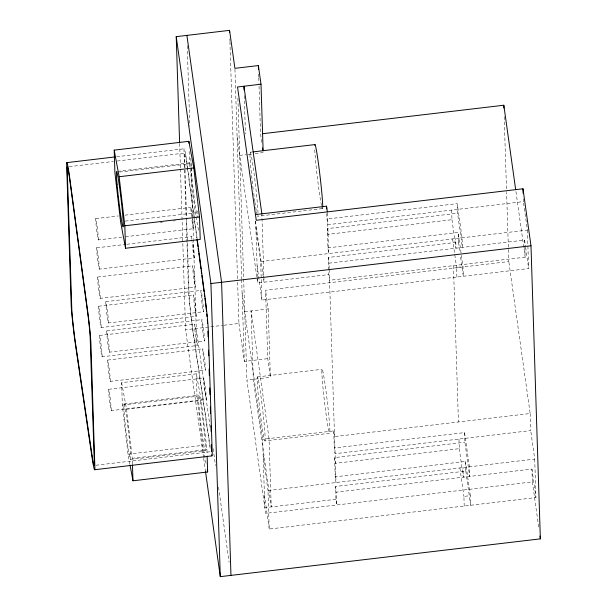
<?xml version="1.0" encoding="UTF-8"?>
<svg xmlns="http://www.w3.org/2000/svg" width="607" height="607" viewBox="0 0 607 607"><rect width="100%" height="100%" fill="white"/><g stroke="black" fill="none" stroke-linecap="round" stroke-linejoin="round"><path stroke-width="0.46" stroke-dasharray="3.04 2.28" d="M116.681 156.743L184.278 148.761M69.297 166.675L113.426 161.462M117.174 161.022L184.771 153.04M250.289 152.22L252.163 152M239.712 155.377L246.116 154.618M247.914 154.406L251.503 153.981M255.099 153.556L263.188 152.6M117.591 171.356L191.334 162.653A27.96 1.222 83.3 0 0 192.753 185.431A27.96 1.222 83.3 0 0 197.283 216.82M119.571 172.054L189.589 163.791L189.164 150.68M95.815 218.603L118.411 215.933M125.004 215.159L190.917 207.374M125.247 221.123L195.264 212.852L198.853 232.117M160.407 222.526L162.281 222.306M173.481 220.986L175.347 220.758M322.385 208.58L257.687 216.221A32.262 1.404 83.3 0 0 257.975 215.531M98.281 239.932A10.751 0.47 83.3 0 0 96.892 224.385A10.751 0.47 83.3 0 0 95.967 223.49A10.751 0.47 83.3 0 0 98.281 239.932L121.825 237.155M125.588 236.707L193.383 228.71A10.751 0.47 83.3 0 0 192.783 219.484M523.302 198.861L523.386 201.615L327.772 224.704L326.968 219.006L457.261 203.626L462.064 237.815L462.375 247.428L457.572 213.247L457.261 203.626M96.748 247.815L125.937 244.371M126.878 244.257L191.85 236.586M327.385 212.799L328.69 253.559L327.894 247.861L327.279 228.627L457.572 213.247M451.661 210.083L451.972 219.696L328.076 234.325L327.279 228.627M99.214 269.151A10.751 0.47 83.3 0 0 97.826 253.597A10.751 0.47 83.3 0 0 96.9 252.702A10.751 0.47 83.3 0 0 99.214 269.151L194.316 257.922A10.751 0.47 83.3 0 0 192.927 242.368M327.894 247.861L458.186 232.481L462.989 266.663L463.293 276.284L460.455 256.063M97.681 277.027L192.783 265.805M527.392 230.099L528.621 268.567L261.905 300.055L260.676 261.587L527.392 230.099L523.386 201.615M328.599 270.077L328.197 257.474L458.49 242.094L458.186 232.481M329.169 268.575L329.002 263.172L524.615 240.084L525.525 246.518M100.147 298.363A10.751 0.47 83.3 0 0 98.759 282.809A10.751 0.47 83.3 0 0 97.841 281.914A10.751 0.47 83.3 0 0 100.147 298.363L195.249 287.134A10.751 0.47 83.3 0 0 193.861 271.587A10.751 0.47 83.3 0 0 192.935 270.684A10.751 0.47 83.3 0 0 195.249 287.134M237.094 136.727L257.649 282.968L328.744 274.576L328.63 270.972M105.899 301.641L201 290.419M98.615 306.239L193.716 295.017M524.82 246.381L525.161 257.178L329.548 280.275L328.744 274.576M456.896 277.035L456.585 267.421L462.989 266.663M329.199 269.47L336.012 482.542L335.208 476.844L465.501 461.464L465.812 471.085L335.519 486.465L335.929 499.288L336.726 504.986L336.316 492.163L531.937 469.067L532.347 481.89L265.631 513.378L246.897 380.088L270.365 377.311L267.748 358.669L265.562 290.275L508.81 261.564L506.595 192.404M108.365 322.977A10.751 0.47 83.3 0 0 106.976 307.423A10.751 0.47 83.3 0 0 106.058 306.527A10.751 0.47 83.3 0 0 108.365 322.977L203.466 311.748A10.751 0.47 83.3 0 0 202.078 296.201A10.751 0.47 83.3 0 0 201.152 295.305A10.751 0.47 83.3 0 0 203.466 311.748M101.081 327.575A10.751 0.47 83.3 0 0 99.692 312.021A10.751 0.47 83.3 0 0 98.774 311.125A10.751 0.47 83.3 0 0 101.081 327.575L196.182 316.346A10.751 0.47 83.3 0 0 194.794 300.799A10.751 0.47 83.3 0 0 193.868 299.904A10.751 0.47 83.3 0 0 196.182 316.346M244.712 311.695L268.18 308.925L265.562 290.275M106.832 330.861L201.934 319.631M99.548 335.459L194.65 324.229M203.535 457.428L185.59 329.753L223.164 325.314M224.089 325.208L238.938 323.455L237.549 279.956M109.298 352.189A10.751 0.47 83.3 0 0 107.909 336.642A10.751 0.47 83.3 0 0 106.991 335.747A10.751 0.47 83.3 0 0 109.298 352.189L204.4 340.967A10.751 0.47 83.3 0 0 203.011 325.413A10.751 0.47 83.3 0 0 202.085 324.517A10.751 0.47 83.3 0 0 204.4 340.967M102.014 356.787A10.751 0.47 83.3 0 0 100.625 341.24A10.751 0.47 83.3 0 0 99.707 340.337A10.751 0.47 83.3 0 0 102.014 356.787L197.116 345.565A10.751 0.47 83.3 0 0 195.727 330.011A10.751 0.47 83.3 0 0 194.801 329.115A10.751 0.47 83.3 0 0 197.116 345.565M107.765 360.072L202.867 348.843M238.938 323.455L244.272 361.438L267.748 358.669M110.231 381.401A10.751 0.47 83.3 0 0 108.843 365.854A10.751 0.47 83.3 0 0 107.925 364.959A10.751 0.47 83.3 0 0 110.231 381.401L205.333 370.179A10.751 0.47 83.3 0 0 203.944 354.625A10.751 0.47 83.3 0 0 203.019 353.729A10.751 0.47 83.3 0 0 205.333 370.179M129.89 464.287L128.009 454.203L122.333 405.135L121.62 382.66L196.296 373.844L201.258 400.438L206.934 449.506L207.108 455.121M108.699 389.284L203.8 378.062M257.467 376.932L322.165 369.291M124.086 403.996L198.77 395.18M122.333 405.135L197.017 396.318L196.296 373.844M111.164 410.62A10.751 0.47 83.3 0 0 109.776 395.066A10.751 0.47 83.3 0 0 108.858 394.171A10.751 0.47 83.3 0 0 111.164 410.62L206.266 399.391A10.751 0.47 83.3 0 0 204.878 383.836A10.751 0.47 83.3 0 0 203.96 382.941A10.751 0.47 83.3 0 0 206.266 399.391M121.62 382.66L126.575 409.255L201.258 400.438M128.009 454.203L202.692 445.386L206.456 465.561M335.929 499.288L264.827 507.68L262.641 439.286L333.736 430.894L334.54 436.592L530.161 413.504L508.81 261.564M264.872 440.932A32.262 1.404 83.3 0 0 260.699 394.277A32.262 1.404 83.3 0 0 257.937 391.583A32.262 1.404 83.3 0 0 264.872 440.932L329.571 433.292A32.262 1.404 83.3 0 0 325.398 386.636A32.262 1.404 83.3 0 0 322.636 383.95A32.262 1.404 83.3 0 0 329.571 433.292M132.432 463.938L132.25 458.323L206.934 449.506M130.497 459.461A27.96 1.222 83.3 0 0 126.886 419.027A27.96 1.222 83.3 0 0 124.488 416.698A27.96 1.222 83.3 0 0 130.497 459.461L205.181 450.644A27.96 1.222 83.3 0 0 201.57 410.211A27.96 1.222 83.3 0 0 199.172 407.881A27.96 1.222 83.3 0 0 205.181 450.644M95.974 465.235L211.448 451.6M530.161 413.504L530.708 430.598L335.087 453.687L334.282 447.989L464.583 432.609L469.386 466.798L469.689 476.419L464.886 442.23L464.583 432.609M335.208 476.844L334.594 457.61L464.886 442.23M458.983 439.066L459.287 448.679L335.398 463.308L334.594 457.61M534.714 459.089L535.943 497.558L269.22 529.038L267.99 490.57L534.714 459.089L530.708 430.598M464.211 506.026L463.907 496.405L470.304 495.653L465.501 461.464M210.151 446.479L192.298 325.587A26.67 1.161 83.3 0 1 189.225 297.43L186.584 218.019M525.654 247.436L528.621 268.567M515.935 191.524L525.161 257.178M531.937 469.067L535.943 497.558M532.347 481.89L538.781 527.658M458.49 242.094L459.939 252.391M451.972 219.696L455.971 248.187L455.667 238.566M452.587 238.93L456.585 267.421M465.812 471.085L470.615 505.267L470.304 495.653M459.287 448.679L463.293 477.17L462.982 467.557M459.901 467.921L463.907 496.405M328.197 257.474L329.002 263.172M335.519 486.465L336.316 492.163M261.746 142.349L260.562 133.957L258.977 84.305M255.479 221.229L264.045 282.209L261.86 213.823M255.873 227.397L260.676 261.587M257.102 265.866L261.905 300.055M242.087 293.044L262.641 439.286M263.188 456.388L267.99 490.57M264.417 494.857L269.22 529.038M210.113 427.062L196.258 328.493L193.421 239.613M213.148 448.656L215.523 465.554M218.558 487.148L229.112 562.249M203.671 458.361L205.515 471.502M197.047 238.081L187.077 164.011A26.784 1.168 83.3 0 0 184.004 150.893L186.144 217.101M187.328 167.547L186.69 162.851A22.474 0.979 83.3 0 0 184.543 154.831L186.554 217.078M187.449 168.488L196.812 238.005M189.589 163.791L190.12 168.42M190.226 169.345L195.264 212.852M197.017 396.318L202.692 445.386M126.575 409.255L132.25 458.323M524.615 240.084L524.789 245.478M504.174 116.612L506.564 191.455M453.437 265.646L458.437 421.971M326.794 213.512L326.968 219.006M333.736 430.894L334.282 447.989M268.18 308.925L270.365 377.311M258.65 73.993L258.741 76.808M258.772 77.742L258.946 83.364M255.668 220.986L257.444 276.671M257.474 277.566L257.649 282.968M244.226 95.595L245.456 134.01M237.891 98.228L246.897 380.088M234.939 69.274L241.632 278.833M241.662 279.781L244.272 361.438M229.841 38.863L229.901 40.752M229.932 41.693L237.519 279.015M187.229 45.791L189.794 126.157M190.826 158.298L191.091 166.811M191.122 167.76L192.662 215.978M192.692 216.919L193.39 238.665M186.174 218.042L188.557 291.815A30.98 1.351 83.3 0 0 192.798 330.701L209.119 441.653A32.042 1.396 83.3 0 0 210.454 449.962M179.642 143.487L180.423 168.071M180.454 169.019L185.59 329.753M194.316 257.922A10.751 0.47 83.3 0 1 192.002 241.472M191.835 239.348A10.751 0.47 83.3 0 1 192.282 238.278M257.148 214.726A32.262 1.404 83.3 0 1 256.397 211.153M256.253 210.379A32.262 1.404 83.3 0 1 254.978 202.465M254.849 201.592A32.262 1.404 83.3 0 1 254.227 197.199M254.105 196.342A32.262 1.404 83.3 0 1 253.407 191M253.172 189.179A32.262 1.404 83.3 0 1 249.978 153.275A32.262 1.404 83.3 0 1 253.946 172.676A32.262 1.404 83.3 0 1 257.99 212.708M193.421 228.71A10.751 0.47 83.3 0 1 191.956 220.303M191.509 216.6A10.751 0.47 83.3 0 1 190.939 207.404A10.751 0.47 83.3 0 1 192.677 218.558M322.674 207.89A32.262 1.404 83.3 0 1 321.847 207.086M321.498 205.553A32.262 1.404 83.3 0 1 317.332 177.123A32.262 1.404 83.3 0 1 314.684 148.093M197.791 210.948A27.96 1.222 83.3 0 1 198.003 217.518M269.045 438.535L251.108 310.936L253.294 379.329L271.23 506.921L269.045 438.535"/><path stroke-width="0.91" d="M211.577 451.441L211.54 444.665M179.611 142.539L176.227 36.648L229.567 30.35L234.909 68.333L258.377 65.564L261.002 84.214L263.127 150.726M261.002 84.214L237.527 86.983L256.26 220.273L522.976 188.792L530.988 245.767L540.351 538.864L220.288 576.65L205.515 471.502M114.184 150.134L188.868 141.317L193.823 167.911L199.498 216.98L200.219 239.454L125.535 248.263L120.581 221.669L114.905 172.608L114.184 150.134L119.147 176.728L124.822 225.796L125.535 248.263M262.444 133.73L503.81 105.239L515.677 189.65M66.922 162.615L114.806 156.963M253.096 151.887L314.987 144.58M119.147 176.728L193.823 167.911M124.822 225.796L199.498 216.98M255.464 214.575L326.558 206.183L327.363 211.881M220.288 576.65L210.925 283.545L530.988 245.767M94.593 469.735L211.949 455.88M130.065 465.205L132.971 480.797L207.647 471.98L207.139 456.062M207.306 470.144L207.647 471.98M539.957 536.064L540.351 538.864M262.528 147.941L262.922 150.741M261.86 213.823L243.931 86.224L244.052 89.973M186.895 35.388L221.593 282.285L230.963 575.39M176.227 36.648L210.925 283.545M197.169 239.014L205.249 299.023A27.914 1.214 83.3 0 1 208.292 330.185L212.192 452.359A32.042 1.396 83.3 0 1 211.494 454.855M197.063 239.879L197.95 246.457M198.201 248.331L198.58 251.154M198.83 253.036L200.985 269M201.236 270.881L201.615 273.696M201.865 275.578L204.02 291.55M204.271 293.424L204.65 296.246M204.9 298.12L205.538 302.825A23.605 1.032 83.3 0 1 206.509 311.277M207.579 323.106L207.442 321.209A23.605 1.032 83.3 0 0 207.328 319.745M522.976 188.792L523.128 193.367M503.81 105.239L503.901 108.084M326.558 206.183L326.649 208.929M258.377 65.564L258.499 69.312M229.567 30.35L229.628 32.239M207.913 331.232L208.095 336.908M208.52 350.14L208.694 355.808M209.119 369.041L209.332 375.657M209.726 387.949L209.939 394.565M210.326 406.849L210.538 413.466M210.933 425.757L211.115 431.425M188.868 141.317L188.929 143.191M132.463 464.879L132.971 480.797M314.699 145.27A32.262 1.404 83.3 0 1 319.092 168.442A32.262 1.404 83.3 0 1 322.712 207.184M206.79 313.986A23.605 1.032 83.3 0 1 207.04 316.566M94.305 462.299L94.222 465.296A27.732 1.206 83.3 0 1 92.795 460.334L74.942 339.442A26.67 1.161 83.3 0 1 71.869 311.285L67.187 168.685A22.474 0.979 83.3 0 1 69.335 176.698L88.182 316.672A23.605 1.032 83.3 0 1 90.086 335.064L94.305 462.299M91.763 455.508L75.443 344.556A30.98 1.351 83.3 0 1 71.201 305.67L66.649 164.747A26.784 1.168 83.3 0 1 69.722 177.859L87.894 312.871A27.914 1.214 83.3 0 1 90.936 344.04L94.836 466.214A32.042 1.396 83.3 0 1 91.763 455.508M117.06 184.171A27.96 1.222 83.3 0 0 123.069 226.935A27.96 1.222 83.3 0 0 119.458 186.501A27.96 1.222 83.3 0 0 117.06 184.171"/></g></svg>
